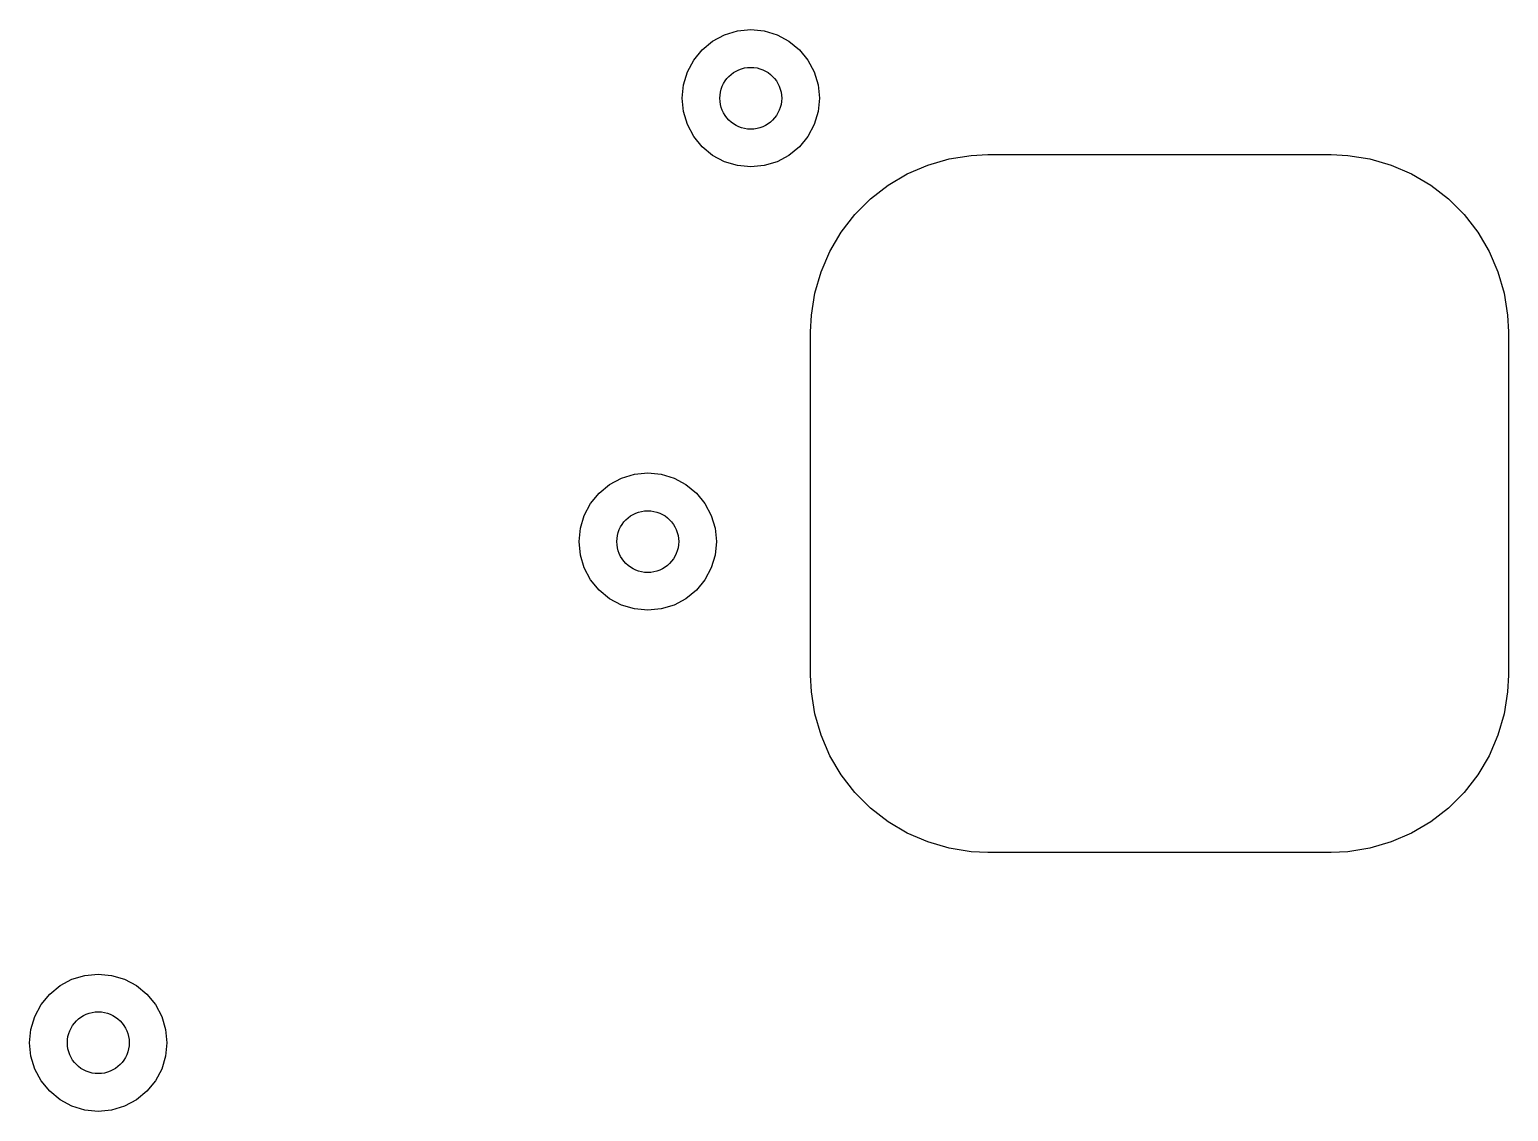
# Model space of a CAD drawing. Extents: x 136.8 to 158.3, y -97.5 to -81.8.
import ezdxf

# ---------------------------------------------------------------- set-up
doc = ezdxf.new("R2010")
doc.units = 0
doc.layers.add('BLACK', color=7, linetype='CONTINUOUS')

msp = doc.modelspace()

# ---------------------------------------------------------------- linework, layer by layer
at = {"layer": 'BLACK', "linetype": 'CONTINUOUS'}
for p, q in [((146.867317, -81.82612), (147.05491, -81.769215)), ((147.05491, -81.769215), (147.25, -81.75)), ((147.25, -81.75), (147.44509, -81.769215)), ((147.44509, -81.769215), (147.632683, -81.82612)), ((146.542893, -82.042893), (146.69443, -81.91853)), ((146.69443, -81.91853), (146.867317, -81.82612)), ((147.632683, -81.82612), (147.80557, -81.91853)), ((147.80557, -81.91853), (147.957107, -82.042893)), ((146.32612, -82.367317), (146.41853, -82.19443)), ((146.41853, -82.19443), (146.542893, -82.042893)), ((147.957107, -82.042893), (148.08147, -82.19443)), ((148.08147, -82.19443), (148.17388, -82.367317)), ((146.269215, -82.55491), (146.32612, -82.367317)), ((148.17388, -82.367317), (148.230785, -82.55491)), ((146.25, -82.75), (146.269215, -82.55491)), ((148.230785, -82.55491), (148.25, -82.75)), ((146.269215, -82.94509), (146.25, -82.75)), ((148.25, -82.75), (148.230785, -82.94509)), ((146.32612, -83.132683), (146.269215, -82.94509)), ((148.230785, -82.94509), (148.17388, -83.132683)), ((146.41853, -83.30557), (146.32612, -83.132683)), ((146.542893, -83.457107), (146.41853, -83.30557)), ((148.08147, -83.30557), (147.957107, -83.457107)), ((148.17388, -83.132683), (148.08147, -83.30557)), ((146.69443, -83.58147), (146.542893, -83.457107)), ((147.957107, -83.457107), (147.80557, -83.58147)), ((146.867317, -83.67388), (146.69443, -83.58147)), ((147.05491, -83.730785), (146.867317, -83.67388)), ((147.25, -83.75), (147.05491, -83.730785)), ((147.44509, -83.730785), (147.25, -83.75)), ((147.632683, -83.67388), (147.44509, -83.730785)), ((147.80557, -83.58147), (147.632683, -83.67388)), ((149.528705, -83.851203), (149.826056, -83.722528)), ((149.826056, -83.722528), (150.13719, -83.632135)), ((150.13719, -83.632135), (150.457201, -83.58145)), ((150.457201, -83.58145), (150.7, -83.57)), ((150.7, -83.57), (155.7, -83.57)), ((155.7, -83.57), (155.942799, -83.58145)), ((155.942799, -83.58145), (156.26281, -83.632135)), ((156.26281, -83.632135), (156.573944, -83.722528)), ((156.573944, -83.722528), (156.871295, -83.851203)), ((149.249825, -84.016132), (149.528705, -83.851203)), ((156.871295, -83.851203), (157.150175, -84.016132)), ((148.993815, -84.214713), (149.249825, -84.016132)), ((157.150175, -84.016132), (157.406185, -84.214713)), ((148.764713, -84.443815), (148.993815, -84.214713)), ((157.406185, -84.214713), (157.635287, -84.443815)), ((148.566132, -84.699825), (148.764713, -84.443815)), ((157.635287, -84.443815), (157.833868, -84.699825)), ((148.401203, -84.978705), (148.566132, -84.699825)), ((157.833868, -84.699825), (157.998797, -84.978705)), ((148.272528, -85.276056), (148.401203, -84.978705)), ((157.998797, -84.978705), (158.127472, -85.276056)), ((148.182135, -85.58719), (148.272528, -85.276056)), ((158.127472, -85.276056), (158.217865, -85.58719)), ((148.13145, -85.907201), (148.182135, -85.58719)), ((158.217865, -85.58719), (158.26855, -85.907201)), ((148.12, -86.15), (148.13145, -85.907201)), ((158.26855, -85.907201), (158.28, -86.15)), ((148.12, -91.15), (148.12, -86.15)), ((158.28, -86.15), (158.28, -91.15)), ((145.367317, -88.280715), (145.55491, -88.22381)), ((145.55491, -88.22381), (145.75, -88.204595)), ((145.75, -88.204595), (145.94509, -88.22381)), ((145.94509, -88.22381), (146.132683, -88.280715)), ((145.042893, -88.497488), (145.19443, -88.373125)), ((145.19443, -88.373125), (145.367317, -88.280715)), ((146.132683, -88.280715), (146.30557, -88.373125)), ((146.30557, -88.373125), (146.457107, -88.497488)), ((144.82612, -88.821912), (144.91853, -88.649025)), ((144.91853, -88.649025), (145.042893, -88.497488)), ((146.457107, -88.497488), (146.58147, -88.649025)), ((146.58147, -88.649025), (146.67388, -88.821912)), ((144.769215, -89.009505), (144.82612, -88.821912)), ((146.67388, -88.821912), (146.730785, -89.009505)), ((144.75, -89.204595), (144.769215, -89.009505)), ((146.730785, -89.009505), (146.75, -89.204595)), ((144.769215, -89.399685), (144.75, -89.204595)), ((146.75, -89.204595), (146.730785, -89.399685)), ((144.82612, -89.587278), (144.769215, -89.399685)), ((146.730785, -89.399685), (146.67388, -89.587278)), ((144.91853, -89.760165), (144.82612, -89.587278)), ((145.042893, -89.911702), (144.91853, -89.760165)), ((146.58147, -89.760165), (146.457107, -89.911702)), ((146.67388, -89.587278), (146.58147, -89.760165)), ((145.19443, -90.036065), (145.042893, -89.911702)), ((146.457107, -89.911702), (146.30557, -90.036065)), ((145.367317, -90.128475), (145.19443, -90.036065)), ((145.55491, -90.18538), (145.367317, -90.128475)), ((145.75, -90.204595), (145.55491, -90.18538)), ((145.94509, -90.18538), (145.75, -90.204595)), ((146.132683, -90.128475), (145.94509, -90.18538)), ((146.30557, -90.036065), (146.132683, -90.128475)), ((148.13145, -91.392799), (148.12, -91.15)), ((158.28, -91.15), (158.26855, -91.392799)), ((148.182135, -91.71281), (148.13145, -91.392799)), ((158.26855, -91.392799), (158.217865, -91.71281)), ((148.272528, -92.023944), (148.182135, -91.71281)), ((158.217865, -91.71281), (158.127472, -92.023944)), ((148.401203, -92.321295), (148.272528, -92.023944)), ((158.127472, -92.023944), (157.998797, -92.321295)), ((148.566132, -92.600175), (148.401203, -92.321295)), ((157.998797, -92.321295), (157.833868, -92.600175)), ((148.764713, -92.856185), (148.566132, -92.600175)), ((157.833868, -92.600175), (157.635287, -92.856185)), ((148.993815, -93.085287), (148.764713, -92.856185)), ((157.635287, -92.856185), (157.406185, -93.085287)), ((149.249825, -93.283868), (148.993815, -93.085287)), ((157.406185, -93.085287), (157.150175, -93.283868)), ((149.528705, -93.448797), (149.249825, -93.283868)), ((157.150175, -93.283868), (156.871295, -93.448797)), ((149.826056, -93.577472), (149.528705, -93.448797)), ((150.13719, -93.667865), (149.826056, -93.577472)), ((156.573944, -93.577472), (156.26281, -93.667865)), ((156.871295, -93.448797), (156.573944, -93.577472)), ((150.457201, -93.71855), (150.13719, -93.667865)), ((150.7, -93.73), (150.457201, -93.71855)), ((155.7, -93.73), (150.7, -93.73)), ((155.942799, -93.71855), (155.7, -93.73)), ((156.26281, -93.667865), (155.942799, -93.71855)), ((137.19443, -95.66853), (137.367317, -95.57612)), ((137.367317, -95.57612), (137.55491, -95.519215)), ((137.55491, -95.519215), (137.75, -95.5)), ((137.75, -95.5), (137.94509, -95.519215)), ((137.94509, -95.519215), (138.132683, -95.57612)), ((138.132683, -95.57612), (138.30557, -95.66853)), ((136.91853, -95.94443), (137.042893, -95.792893)), ((137.042893, -95.792893), (137.19443, -95.66853)), ((138.30557, -95.66853), (138.457107, -95.792893)), ((138.457107, -95.792893), (138.58147, -95.94443)), ((136.82612, -96.117317), (136.91853, -95.94443)), ((138.58147, -95.94443), (138.67388, -96.117317)), ((136.769215, -96.30491), (136.82612, -96.117317)), ((138.67388, -96.117317), (138.730785, -96.30491)), ((136.75, -96.5), (136.769215, -96.30491)), ((138.730785, -96.30491), (138.75, -96.5)), ((136.769215, -96.69509), (136.75, -96.5)), ((138.75, -96.5), (138.730785, -96.69509)), ((136.82612, -96.882683), (136.769215, -96.69509)), ((136.91853, -97.05557), (136.82612, -96.882683)), ((138.67388, -96.882683), (138.58147, -97.05557)), ((138.730785, -96.69509), (138.67388, -96.882683)), ((137.042893, -97.207107), (136.91853, -97.05557)), ((138.58147, -97.05557), (138.457107, -97.207107)), ((137.19443, -97.33147), (137.042893, -97.207107)), ((138.457107, -97.207107), (138.30557, -97.33147)), ((137.367317, -97.42388), (137.19443, -97.33147)), ((137.55491, -97.480785), (137.367317, -97.42388)), ((137.75, -97.5), (137.55491, -97.480785)), ((137.94509, -97.480785), (137.75, -97.5)), ((138.132683, -97.42388), (137.94509, -97.480785)), ((138.30557, -97.33147), (138.132683, -97.42388))]:
    msp.add_line(p, q, dxfattribs=at)
at = {"layer": 'BLACK'}
for centre in [(147.25, -82.75), (145.75, -89.204595), (137.75, -96.5)]:
    msp.add_circle(centre, 0.45, dxfattribs=at)

doc.saveas('drawing.dxf')
